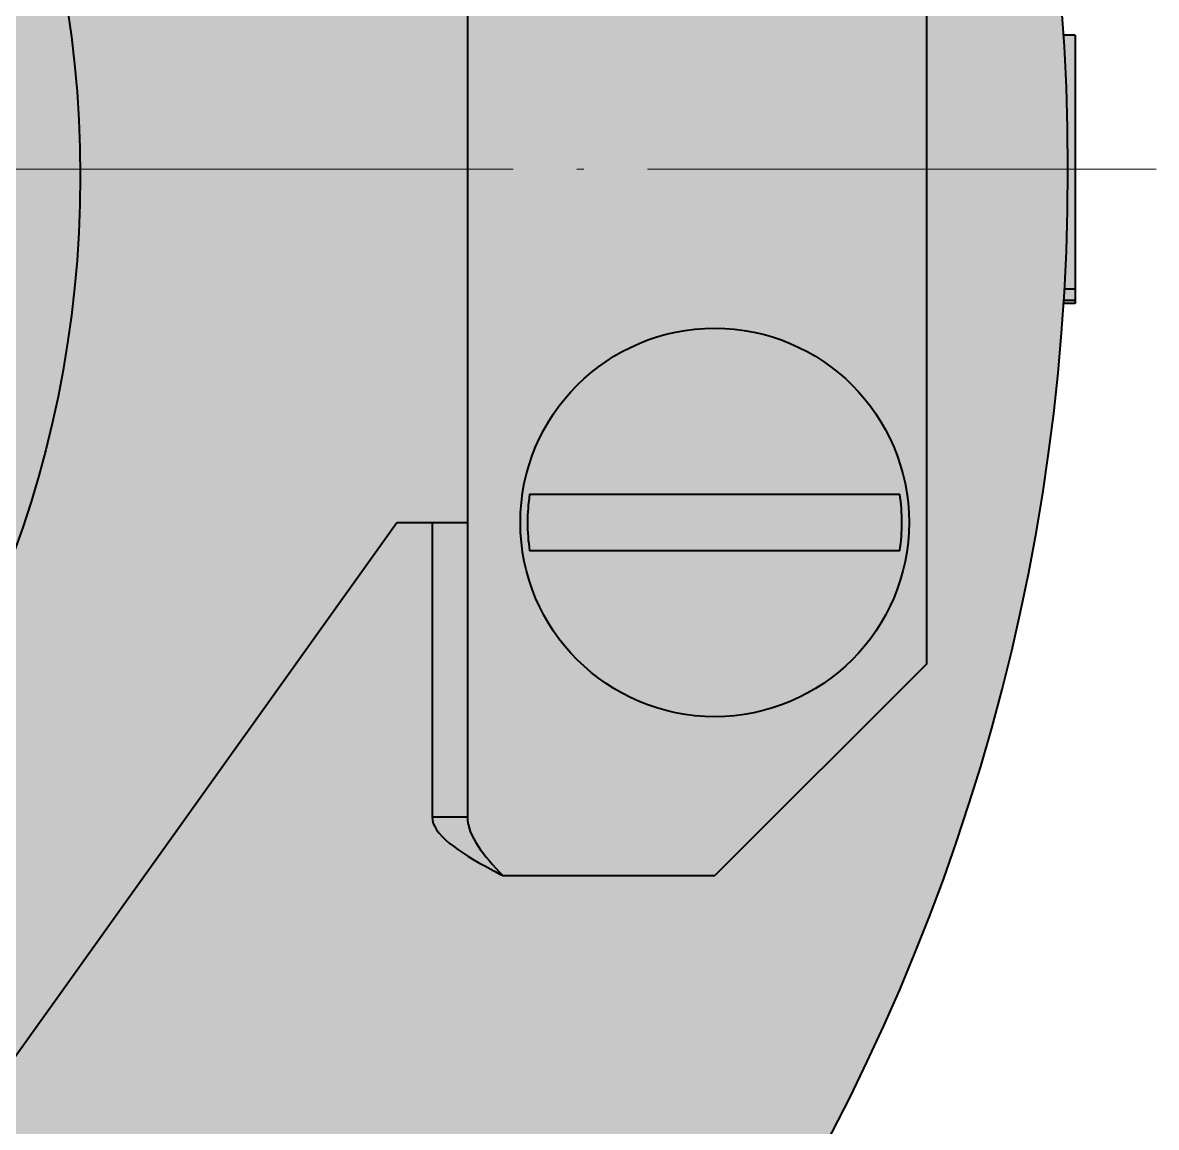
# Model space of a CAD drawing. Header units: millimetres. Extents: x -87 to 211, y 475 to 609.
# Drawn here: x -16.32 to -0.28, y 537.37 to 553.01 of the extents above; entities that cross this region are included whole.
import ezdxf

# ---------------------------------------------------------------- set-up
doc = ezdxf.new("R2010")
doc.units = ezdxf.units.MM
doc.linetypes.add('ACAD_ISO04W100', pattern=[30, 24, -3, 0, -3])
for name, color, linetype, lineweight in [('asys', 7, 'ACAD_ISO04W100', 20), ('konturas', 7, 'Continuous', 40), ('matmenys', 7, 'Continuous', 20)]:
    doc.layers.add(name, color=color, linetype=linetype, lineweight=lineweight)

msp = doc.modelspace()

# ---------------------------------------------------------------- hatches: boundary and pattern name
at = {"layer": 'matmenys', "true_color": 0xebecec}
h = msp.add_hatch(color=7, dxfattribs=at)
h.dxf.hatch_style = 1
edge = h.paths.add_edge_path()
edge.add_line((-21.02869407144366, 578.6912546634187), (-21.02869407144365, 578.4378764906578))
edge.add_spline(control_points=[(-21.02869407144365, 578.4378764906578), (-21.21440608116887, 577.9711313023089), (-21.4001180908941, 577.531609744553), (-21.58583010061933, 577.4523867496936), (-21.60845142422744, 577.4427367060234), (-21.63107274783553, 577.4378764906579), (-21.65369407144364, 577.4378764906579)], knot_values=[0, 0, 0, 0, 1.400235565046828, 1.400235565046828, 1.400235565046828, 1.570796326794901, 1.570796326794901, 1.570796326794901, 1.570796326794901], degree=3, periodic=0)
edge.add_line((-21.60113251877137, 577.4378764906579), (-25.1537855114054, 577.4378764906579))
edge.add_line((-25.1537855114054, 577.4378764906579), (-25.44560703888964, 576.1215546450829))
edge.add_line((-25.44560703888964, 576.1215546450829), (-11.02869407144388, 555.93787649066))
edge.add_line((-11.02869407144388, 555.93787649066), (-10.52869407144391, 555.93787649066))
edge.add_line((-10.52869407144391, 555.93787649066), (-10.52869407144401, 560.1746252275561))
edge.add_spline(control_points=[(-10.52869407144401, 560.1045431573264), (-10.52869407144401, 560.1347049221372), (-10.52383385607847, 560.164866686948), (-10.51418381240833, 560.1950284517588), (-10.43496081754897, 560.4426444647258), (-9.995439259792988, 560.6902604776927), (-9.528694071444107, 560.9378764906597)], knot_values=[0, 0, 0, 0, 0.1705607617481049, 0.1705607617481049, 0.1705607617481049, 1.570796326794894, 1.570796326794894, 1.570796326794894, 1.570796326794894], degree=3, periodic=0)
edge.add_line((-9.528694071444104, 560.9378764906597), (-6.52869407144432, 560.9378764906597))
edge.add_line((-6.52869407144432, 560.9378764906597), (-3.528694071444477, 557.93787649066))
edge.add_line((-3.528694071444477, 557.93787649066), (-3.528694071444313, 550.9378764906608))
edge.add_line((-3.528694071444313, 550.9378764906608), (-1.528694071439215, 550.9378764906608))
edge.add_arc((-31.02869407143993, 550.9378764906608), 29.50000000000071, 0, 70.18507185150129)
h.paths.add_polyline_path([(-25.44560703888964, 576.1215546450829), (-27.67388005540224, 566.070464601018, -0.3516652221701418), (-15.52869407144344, 550.9378764906608), (-10.02869407144385, 550.9378764906608), (-10.02869407144397, 555.93787649066), (-11.02869407144388, 555.93787649066)])
h.paths.add_polyline_path([(-31.02869407143993, 577.4378764906578), (-36.02869407144254, 577.4378764906577), (-36.02869407144254, 576.9378764906579), (-36.61178110399612, 576.1215546450829), (-34.38350808748307, 566.0704646010179, -0.0545956865737847), (-31.02869407143993, 566.4378764906589)])
h.paths.add_polyline_path([(-25.44560703888963, 576.1215546450829), (-26.02869407144327, 576.937876490658), (-26.02869407144328, 577.4378764906579), (-31.02869407143993, 577.4378764906578), (-31.02869407143993, 566.4378764906589, -0.05459568657369635), (-27.67388005540224, 566.070464601018)])
h = msp.add_hatch(color=7, dxfattribs=at)
h.dxf.hatch_style = 1
h.paths.add_polyline_path([(-10.02869407144405, 560.1045431573264), (-10.16531384381162, 560.1045431573264), (-10.52869407144401, 560.1045431573264), (-10.52869407144391, 555.93787649066), (-10.02869407144397, 555.93787649066)], flags=17)
edge = h.paths.add_edge_path(flags=17)
edge.add_spline(control_points=[(-10.02869407144405, 560.1045431573264), (-10.02869407144406, 560.3823209351042), (-9.790493459243237, 560.6600987128819), (-9.528694071444107, 560.9378764906597)], knot_values=[0, 0, 0, 0, 1.570796326794894, 1.570796326794894, 1.570796326794894, 1.570796326794894], degree=3, periodic=0)
edge.add_spline(control_points=[(-9.528694071444107, 560.9378764906597), (-9.995439259792988, 560.6902604776927), (-10.43496081754897, 560.4426444647258), (-10.51418381240833, 560.1950284517588), (-10.52383385607847, 560.164866686948), (-10.52869407144401, 560.1347049221372), (-10.52869407144401, 560.1045431573264)], knot_values=[0, 0, 0, 0, 1.400235565046789, 1.400235565046789, 1.400235565046789, 1.570796326794894, 1.570796326794894, 1.570796326794894, 1.570796326794894], degree=3, periodic=0)
edge.add_line((-10.52869407144401, 560.1045431573264), (-10.16531384381162, 560.1045431573264))
edge.add_line((-10.16531384381162, 560.1045431573264), (-10.02869407144405, 560.1045431573264))
edge = h.paths.add_edge_path()
edge.add_line((-21.02869407144366, 578.6912546634187), (-21.02869407144365, 578.4378764906578))
edge.add_spline(control_points=[(-21.02869407144365, 578.4378764906578), (-21.21440608116887, 577.9711313023089), (-21.4001180908941, 577.531609744553), (-21.58583010061933, 577.4523867496936), (-21.60845142422744, 577.4427367060234), (-21.63107274783553, 577.4378764906579), (-21.65369407144364, 577.4378764906579)], knot_values=[0, 0, 0, 0, 1.400235565046828, 1.400235565046828, 1.400235565046828, 1.570796326794901, 1.570796326794901, 1.570796326794901, 1.570796326794901], degree=3, periodic=0)
edge.add_line((-21.65369407144364, 577.4378764906579), (-25.1537855114054, 577.4378764906579))
edge.add_line((-25.1537855114054, 577.4378764906579), (-25.44560703888963, 576.1215546450829))
edge.add_line((-25.44560703888963, 576.1215546450829), (-11.02869407144388, 555.93787649066))
edge.add_line((-11.02869407144388, 555.93787649066), (-10.52869407144391, 555.93787649066))
edge.add_line((-10.52869407144391, 555.93787649066), (-10.52869407144401, 560.1045431573264))
edge.add_line((-10.52869407144401, 560.1045431573264), (-10.16531384381162, 560.1045431573264))
edge.add_line((-10.16531384381162, 560.1045431573264), (-10.02869407144405, 560.1045431573264))
edge.add_line((-10.02869407144405, 560.1045431573264), (-10.02869407144397, 555.93787649066))
edge.add_line((-10.02869407144397, 555.93787649066), (-10.02869407144385, 550.9378764906608))
edge.add_line((-10.02869407144385, 550.9378764906608), (-1.528694071439215, 550.9378764906608))
edge.add_arc((-31.02869407143993, 550.9378764906608), 29.50000000000071, 0, 70.18507185150129)
h.paths.add_polyline_path([(-3.778694071439404, 555.9378764906611, -1), (-9.278694071439404, 555.9378764906611, -1)], flags=0)
h.paths.add_polyline_path([(-9.278694071439404, 555.9378764906611, 1), (-3.778694071439404, 555.9378764906611, 1)], flags=16)
edge = h.paths.add_edge_path(flags=0)
edge.add_spline(control_points=[(-4.077730243759163, 556.3378764906612), (-4.065176284409176, 556.3378764906612), (-4.050395498350056, 556.3378764906612), (-4.027255195935084, 556.3378764906612), (-4.014780884855611, 556.3378764906612), (-3.997154451942691, 556.3378764906612), (-3.988856059001236, 556.3378764906612), (-3.980443954008933, 556.3378764906612), (-3.977733926701561, 556.3378764906612), (-3.976844619557809, 556.3378764906612)], knot_values=[0.04472706122263938, 0.04472706122263938, 0.04472706122263938, 0.04472706122263938, 0.04849324902763652, 0.04849324902763652, 0.05223309660200557, 0.05223309660200557, 0.05594378864329506, 0.05594378864329506, 0.05878821987305647, 0.05878821987305647, 0.05878821987305647, 0.05878821987305647], degree=3, periodic=0)
edge.add_spline(control_points=[(-3.976844619557809, 556.3378764906612), (-3.943686242587177, 556.3378764906612), (-3.909675749566063, 556.3378764906612)], knot_values=[0, 0, 0, 0.07616829917008106, 0.07616829917008106, 0.07616829917008106], weights=[1, 1.000082406149249, 1], degree=2, periodic=0)
edge.add_arc((-6.52869407143907, 555.9378764906611), 2.649388036944842, -8.683622491785684, 8.683622491788185, ccw=False)
edge.add_spline(control_points=[(-3.909675749566063, 555.5378764906611), (-3.943686242529452, 555.5378764906611), (-3.976844619557809, 555.5378764906611)], knot_values=[0, 0, 0, 0.07616829917008106, 0.07616829917008106, 0.07616829917008106], weights=[1, 1.000082406348888, 1], degree=2, periodic=0)
edge.add_spline(control_points=[(-3.976844619557809, 555.5378764906611), (-3.977733926701561, 555.5378764906611), (-3.980443954008933, 555.5378764906611), (-3.988856059001236, 555.5378764906611), (-3.997154451942691, 555.5378764906611), (-4.014780884855611, 555.5378764906611), (-4.027255195935084, 555.5378764906611), (-4.050395498350056, 555.5378764906611), (-4.065176284409176, 555.5378764906611), (-4.077730243759163, 555.5378764906611)], knot_values=[0.000843276801961204, 0.000843276801961204, 0.000843276801961204, 0.000843276801961204, 0.003687708031722612, 0.003687708031722612, 0.007398400073012109, 0.007398400073012109, 0.01113824764738111, 0.01113824764738111, 0.01490443545237826, 0.01490443545237826, 0.01490443545237826, 0.01490443545237826], degree=3, periodic=0)
edge.add_line((-4.077730243759164, 555.5378764906611), (-8.979657899119658, 555.5378764906611))
edge.add_spline(control_points=[(-8.979657899119658, 555.5378764906611), (-8.992211858469645, 555.5378764906611), (-9.006992644528765, 555.5378764906611), (-9.030132946943723, 555.5378764906611), (-9.04260725802321, 555.5378764906611), (-9.060233690936116, 555.5378764906611), (-9.068532083877585, 555.5378764906611), (-9.076944188869888, 555.5378764906611), (-9.07965421617726, 555.5378764906611), (-9.080543523321012, 555.5378764906611)], knot_values=[0.04472706122263936, 0.04472706122263936, 0.04472706122263936, 0.04472706122263936, 0.04849324902763651, 0.04849324902763651, 0.0522330966020055, 0.0522330966020055, 0.05594378864329499, 0.05594378864329499, 0.05878821987305641, 0.05878821987305641, 0.05878821987305641, 0.05878821987305641], degree=3, periodic=0)
edge.add_spline(control_points=[(-9.080543523321012, 555.5378764906611), (-9.113701900349355, 555.5378764906611), (-9.147712393312759, 555.5378764906611)], knot_values=[0, 0, 0, 0.07616829917008107, 0.07616829917008107, 0.07616829917008107], weights=[1, 1.000082406294117, 1], degree=2, periodic=0)
edge.add_arc((-6.528694071439749, 555.9378764906611), 2.649388036944843, 171.3163775082143, 188.6836224917857, ccw=False)
edge.add_spline(control_points=[(-9.147712393312759, 556.3378764906611), (-9.113701900320493, 556.3378764906611), (-9.080543523321012, 556.3378764906611)], knot_values=[0, 0, 0, 0.07616829917008106, 0.07616829917008106, 0.07616829917008106], weights=[1, 1.000082406197819, 1], degree=2, periodic=0)
edge.add_spline(control_points=[(-9.080543523321012, 556.3378764906611), (-9.07965421617726, 556.3378764906611), (-9.076944188869888, 556.3378764906611), (-9.068532083877585, 556.3378764906611), (-9.060233690936116, 556.3378764906611), (-9.04260725802321, 556.3378764906611), (-9.030132946943723, 556.3378764906611), (-9.006992644528765, 556.3378764906611), (-8.992211858469645, 556.3378764906611), (-8.979657899119658, 556.3378764906611)], knot_values=[0.0008432768019611961, 0.0008432768019611961, 0.0008432768019611961, 0.0008432768019611961, 0.003687708031722612, 0.003687708031722612, 0.007398400073012111, 0.007398400073012111, 0.01113824764738111, 0.01113824764738111, 0.01490443545237825, 0.01490443545237825, 0.01490443545237825, 0.01490443545237825], degree=3, periodic=0)
edge.add_line((-8.97965789911966, 556.3378764906611), (-4.077730243759177, 556.3378764906612))
edge = h.paths.add_edge_path(flags=0)
edge.add_spline(control_points=[(-3.909675749566063, 556.3378764906612), (-3.943686242587177, 556.3378764906612), (-3.976844619557809, 556.3378764906612)], knot_values=[0, 0, 0, 0.07616829917008106, 0.07616829917008106, 0.07616829917008106], weights=[1, 1.000082406149249, 1], degree=2, periodic=0)
edge.add_spline(control_points=[(-3.976844619557809, 556.3378764906612), (-3.977733926701561, 556.3378764906612), (-3.980443954008933, 556.3378764906612), (-3.988856059001236, 556.3378764906612), (-3.997154451942691, 556.3378764906612), (-4.014780884855611, 556.3378764906612), (-4.027255195935084, 556.3378764906612), (-4.050395498350056, 556.3378764906612), (-4.065176284409176, 556.3378764906612), (-4.077730243759163, 556.3378764906612)], knot_values=[0.04472706122263938, 0.04472706122263938, 0.04472706122263938, 0.04472706122263938, 0.04757149245240079, 0.04757149245240079, 0.05128218449369028, 0.05128218449369028, 0.05502203206805933, 0.05502203206805933, 0.05878821987305647, 0.05878821987305647, 0.05878821987305647, 0.05878821987305647], degree=3, periodic=0)
edge.add_line((-4.077730243759163, 556.3378764906612), (-8.97965789911966, 556.3378764906611))
edge.add_spline(control_points=[(-8.979657899119658, 556.3378764906611), (-8.992211858469645, 556.3378764906611), (-9.006992644528765, 556.3378764906611), (-9.030132946943723, 556.3378764906611), (-9.04260725802321, 556.3378764906611), (-9.060233690936116, 556.3378764906611), (-9.068532083877585, 556.3378764906611), (-9.076944188869888, 556.3378764906611), (-9.07965421617726, 556.3378764906611), (-9.080543523321012, 556.3378764906611)], knot_values=[0.0008432768019611975, 0.0008432768019611975, 0.0008432768019611975, 0.0008432768019611975, 0.004609464606958335, 0.004609464606958335, 0.00834931218132734, 0.00834931218132734, 0.01206000422261684, 0.01206000422261684, 0.01490443545237825, 0.01490443545237825, 0.01490443545237825, 0.01490443545237825], degree=3, periodic=0)
edge.add_spline(control_points=[(-9.080543523321012, 556.3378764906611), (-9.113701900320493, 556.3378764906611), (-9.147712393312759, 556.3378764906611)], knot_values=[0, 0, 0, 0.07616829917008106, 0.07616829917008106, 0.07616829917008106], weights=[1, 1.000082406197819, 1], degree=2, periodic=0)
edge.add_arc((-6.528694071439752, 555.9378764906611), 2.649388036944839, 171.3163775082143, 188.6836224917858)
edge.add_spline(control_points=[(-9.147712393312759, 555.5378764906611), (-9.113701900349355, 555.5378764906611), (-9.080543523321012, 555.5378764906611)], knot_values=[0, 0, 0, 0.07616829917008107, 0.07616829917008107, 0.07616829917008107], weights=[1, 1.000082406294117, 1], degree=2, periodic=0)
edge.add_spline(control_points=[(-9.080543523321012, 555.5378764906611), (-9.07965421617726, 555.5378764906611), (-9.076944188869888, 555.5378764906611), (-9.068532083877585, 555.5378764906611), (-9.060233690936116, 555.5378764906611), (-9.04260725802321, 555.5378764906611), (-9.030132946943723, 555.5378764906611), (-9.006992644528765, 555.5378764906611), (-8.992211858469645, 555.5378764906611), (-8.979657899119658, 555.5378764906611)], knot_values=[0.04472706122263936, 0.04472706122263936, 0.04472706122263936, 0.04472706122263936, 0.04757149245240078, 0.04757149245240078, 0.05128218449369027, 0.05128218449369027, 0.05502203206805927, 0.05502203206805927, 0.05878821987305641, 0.05878821987305641, 0.05878821987305641, 0.05878821987305641], degree=3, periodic=0)
edge.add_line((-8.979657899119658, 555.5378764906611), (-4.077730243759164, 555.5378764906611))
edge.add_spline(control_points=[(-4.077730243759163, 555.5378764906611), (-4.065176284409176, 555.5378764906611), (-4.050395498350056, 555.5378764906611), (-4.027255195935084, 555.5378764906611), (-4.014780884855611, 555.5378764906611), (-3.997154451942691, 555.5378764906611), (-3.988856059001236, 555.5378764906611), (-3.980443954008933, 555.5378764906611), (-3.977733926701561, 555.5378764906611), (-3.976844619557809, 555.5378764906611)], knot_values=[0.0008432768019612045, 0.0008432768019612045, 0.0008432768019612045, 0.0008432768019612045, 0.004609464606958352, 0.004609464606958352, 0.00834931218132735, 0.00834931218132735, 0.01206000422261685, 0.01206000422261685, 0.01490443545237826, 0.01490443545237826, 0.01490443545237826, 0.01490443545237826], degree=3, periodic=0)
edge.add_spline(control_points=[(-3.976844619557809, 555.5378764906611), (-3.943686242529452, 555.5378764906611), (-3.909675749566063, 555.5378764906611)], knot_values=[0, 0, 0, 0.07616829917008106, 0.07616829917008106, 0.07616829917008106], weights=[1, 1.000082406348888, 1], degree=2, periodic=0)
edge.add_arc((-6.52869407143907, 555.9378764906611), 2.649388036944842, 351.3163775082142, 368.6836224917882)
h = msp.add_hatch(color=7, dxfattribs=at)
h.dxf.hatch_style = 1
edge = h.paths.add_edge_path()
edge.add_arc((-31.0504797359146, 551.0361452726604), 15.69647475059248, 0, 360)
h = msp.add_hatch(color=7, dxfattribs=at)
h.dxf.hatch_style = 1
h.paths.add_polyline_path([(-1.428694071439949, 552.8378764906597), (-1.589944097977298, 552.8378764906597, -0.01611424258325406), (-1.528694071439219, 550.9378764906608), (-1.428694071440024, 550.9378764906608)])
h.paths.add_polyline_path([(-1.428694071440024, 550.9378764906608), (-1.528694071439215, 550.9378764906608, -0.01434301852289061), (-1.577224536361335, 549.2464444865944), (-1.428694071440091, 549.2464444865943)])
h.paths.add_polyline_path([(-1.428694071440091, 549.2464444865943), (-1.577224536361339, 549.2464444865944, -0.001419612627220314), (-1.587304017677898, 549.0792340553644), (-1.428694071440091, 549.0792340553644)])
h.paths.add_polyline_path([(-1.428694071440091, 549.0792340553644), (-1.587304017677901, 549.0792340553644, -0.0003512012673905438), (-1.589944097977423, 549.0378764906599), (-1.428694071440091, 549.0378764906599)])
h = msp.add_hatch(color=7, dxfattribs=at)
h.dxf.hatch_style = 1
edge = h.paths.add_edge_path()
edge.add_line((-51.02869407144076, 545.9378764906603), (-51.52869407144073, 545.9378764906603))
edge.add_line((-51.52869407144073, 545.9378764906603), (-51.52869407144065, 541.7283280574899))
edge.add_spline(control_points=[(-51.52869407144065, 541.7712098239941), (-51.52869407144065, 541.7410480591833), (-51.53355428680619, 541.7108862943725), (-51.54320433047633, 541.6807245295616), (-51.62242732533569, 541.4331085165948), (-52.06194888309167, 541.1854925036278), (-52.52869407144057, 540.9378764906609)], knot_values=[0, 0, 0, 0, 0.170560761748096, 0.170560761748096, 0.170560761748096, 1.570796326794894, 1.570796326794894, 1.570796326794894, 1.570796326794894], degree=3, periodic=0)
edge.add_line((-52.52869407144078, 540.9378764906608), (-55.52869407144035, 540.9378764906608))
edge.add_line((-55.52869407144035, 540.9378764906608), (-58.52869407144019, 543.9378764906605))
edge.add_line((-58.52869407144019, 543.9378764906605), (-58.52869407144034, 550.9378764906608))
edge.add_line((-58.52869407144034, 550.9378764906608), (-60.5286940714407, 550.9378764906608))
edge.add_arc((-31.02869407143992, 550.9378764906608), 29.50000000000079, 180, 250.1850718514915)
edge.add_line((-41.02869407144096, 523.1844983179044), (-41.02869407144097, 523.437876490662))
edge.add_spline(control_points=[(-41.02869407144097, 523.437876490662), (-40.84298206171574, 523.9046216790109), (-40.65727005199052, 524.344143236767), (-40.47155804226529, 524.4233662316262), (-40.44893671865719, 524.4330162752964), (-40.42631539504909, 524.4378764906619), (-40.40369407144098, 524.4378764906619)], knot_values=[0, 0, 0, 0, 1.400235565046828, 1.400235565046828, 1.400235565046828, 1.570796326794899, 1.570796326794899, 1.570796326794899, 1.570796326794899], degree=3, periodic=0)
edge.add_line((-40.43585539631879, 524.4378764906619), (-36.9036026314792, 524.4378764906619))
edge.add_line((-36.9036026314792, 524.4378764906619), (-36.61178110399492, 525.7541983362371))
edge.add_line((-36.61178110399492, 525.7541983362371), (-39.30426870389284, 529.5236809760939))
edge.add_arc((-41.27869407144015, 531.4378764906603), 2.750000000000055, 115.18798688404911, 315.88736869990146, ccw=False)
edge.add_line((-42.44906538493363, 533.9263963295509), (-51.02869407144076, 545.9378764906603))
h.paths.add_polyline_path([(-34.38350808748235, 535.8052883803022, -0.3516652221701673), (-46.52869407144119, 550.9378764906608), (-52.0286940714408, 550.9378764906608), (-52.0286940714407, 545.9378764906603), (-51.02869407144076, 545.9378764906603), (-42.44906538493363, 533.9263963295509), (-36.61178110399492, 525.7541983362371)])
h.paths.add_polyline_path([(-31.02869407143993, 535.4378764906612, -0.05459568657377278), (-34.38350808748234, 535.8052883803022), (-36.61178110399492, 525.7541983362371), (-36.02869407144137, 524.9378764906621), (-36.02869407144136, 524.4378764906619), (-31.02869407143993, 524.437876490662)])
h.paths.add_polyline_path([(-27.45094862854679, 535.8564396378332, -0.05829658237635849), (-31.02869407143993, 535.4378764906612), (-31.02869407143993, 524.437876490662), (-26.02869407144209, 524.4378764906621), (-26.0286940714421, 524.9378764906622), (-25.15194188896685, 526.1653295461276)])
h.paths.add_polyline_path([(-11.02869407144365, 545.9378764906608), (-10.02869407144374, 545.9378764906608), (-10.02869407144385, 550.9378764906608), (-15.52869407144344, 550.9378764906608, -0.3475252071307434), (-27.45094862854678, 535.8564396378332), (-25.15194188896685, 526.1653295461276)])
h = msp.add_hatch(color=7, dxfattribs=at)
h.dxf.hatch_style = 1
edge = h.paths.add_edge_path()
edge.add_line((-1.528694071439215, 550.9378764906608), (-3.528694071444312, 550.9378764906608))
edge.add_line((-3.528694071444312, 550.9378764906608), (-3.52869407144415, 543.9378764906611))
edge.add_line((-3.52869407144415, 543.9378764906611), (-6.52869407144388, 540.9378764906613))
edge.add_line((-6.52869407144388, 540.9378764906613), (-9.528694071443653, 540.9378764906613))
edge.add_spline(control_points=[(-9.528694071443653, 540.9378764906613), (-9.585547658693002, 540.9680382554722), (-9.642400445147189, 540.9982000202829), (-9.698429072118444, 541.0283617850937), (-10.15840166688075, 541.2759777980607), (-10.5286940714436, 541.5235938110276), (-10.5286940714436, 541.7712098239946)], knot_values=[0, 0, 0, 0, 0.1705607617480867, 0.1705607617480867, 0.1705607617480867, 1.570796326794894, 1.570796326794894, 1.570796326794894, 1.570796326794894], degree=3, periodic=0)
edge.add_line((-10.5286940714436, 541.7712098239946), (-10.52869407144371, 545.9378764906608))
edge.add_line((-10.52869407144371, 545.9378764906608), (-11.02869407144365, 545.9378764906608))
edge.add_line((-11.02869407144365, 545.9378764906608), (-19.60832275794926, 533.9263963295525))
edge.add_arc((-20.77869407143973, 531.4378764906605), 2.750000000000078, -135.8873686999674, 64.81201311601978, ccw=False)
edge.add_line((-22.75311943898924, 529.5236809760964), (-25.15194188896685, 526.1653295461276))
edge.add_line((-25.15194188896685, 526.1653295461276), (-24.74214092919627, 524.4378764906621))
edge.add_line((-24.74214092919627, 524.4378764906621), (-21.61955035623733, 524.4378764906621))
edge.add_spline(control_points=[(-21.65369407144244, 524.4378764906621), (-21.46798206171722, 524.4378764906621), (-21.28227005199197, 524.0675840860993), (-21.09655804226674, 523.607611491337), (-21.07393671865863, 523.5515828643657), (-21.05131539505052, 523.4947300779115), (-21.02869407144242, 523.4378764906622)], knot_values=[0, 0, 0, 0, 1.400235565046828, 1.400235565046828, 1.400235565046828, 1.570796326794899, 1.570796326794899, 1.570796326794899, 1.570796326794899], degree=3, periodic=0)
edge.add_line((-21.02869407144242, 523.4378764906622), (-21.02869407144241, 523.1844983179033))
edge.add_arc((-31.02869407143992, 550.9378764906608), 29.50000000000071, 289.8149281485012, 360)
h = msp.add_hatch(color=7, dxfattribs=at)
h.dxf.hatch_style = 1
h.paths.add_polyline_path([(-9.278694071439418, 545.937876490661, 1), (-3.778694071439418, 545.937876490661, 1)], flags=0)
edge = h.paths.add_edge_path(flags=0)
edge.add_spline(control_points=[(-4.077730243759177, 546.337876490661), (-4.065176284409176, 546.337876490661), (-4.050395498350071, 546.337876490661), (-4.027255195935098, 546.337876490661), (-4.014780884855611, 546.337876490661), (-3.997154451942706, 546.337876490661), (-3.98885605900125, 546.337876490661), (-3.980443954008948, 546.337876490661), (-3.977733926701575, 546.337876490661), (-3.976844619557824, 546.337876490661)], knot_values=[0.04472706122263938, 0.04472706122263938, 0.04472706122263938, 0.04472706122263938, 0.04849324902763652, 0.04849324902763652, 0.05223309660200557, 0.05223309660200557, 0.05594378864329506, 0.05594378864329506, 0.05878821987305647, 0.05878821987305647, 0.05878821987305647, 0.05878821987305647], degree=3, periodic=0)
edge.add_spline(control_points=[(-3.976844619557824, 546.337876490661), (-3.943686242587191, 546.337876490661), (-3.909675749566077, 546.337876490661)], knot_values=[0, 0, 0, 0.07616829917008106, 0.07616829917008106, 0.07616829917008106], weights=[1, 1.000082406149249, 1], degree=2, periodic=0)
edge.add_arc((-6.52869407143907, 545.937876490661), 2.649388036944842, -8.683622491788185, 8.683622491785798, ccw=False)
edge.add_spline(control_points=[(-3.909675749566077, 545.5378764906609), (-3.943686242529466, 545.5378764906609), (-3.976844619557824, 545.5378764906609)], knot_values=[0, 0, 0, 0.07616829917008106, 0.07616829917008106, 0.07616829917008106], weights=[1, 1.000082406348888, 1], degree=2, periodic=0)
edge.add_spline(control_points=[(-3.976844619557824, 545.5378764906609), (-3.977733926701575, 545.5378764906609), (-3.980443954008948, 545.5378764906609), (-3.98885605900125, 545.5378764906609), (-3.997154451942706, 545.5378764906609), (-4.014780884855611, 545.5378764906609), (-4.027255195935098, 545.5378764906609), (-4.050395498350071, 545.5378764906609), (-4.065176284409176, 545.5378764906609), (-4.077730243759177, 545.5378764906609)], knot_values=[0.000843276801961204, 0.000843276801961204, 0.000843276801961204, 0.000843276801961204, 0.003687708031722612, 0.003687708031722612, 0.007398400073012109, 0.007398400073012109, 0.01113824764738111, 0.01113824764738111, 0.01490443545237826, 0.01490443545237826, 0.01490443545237826, 0.01490443545237826], degree=3, periodic=0)
edge.add_line((-4.077730243759178, 545.5378764906609), (-8.979657899119658, 545.5378764906609))
edge.add_spline(control_points=[(-8.979657899119658, 545.5378764906609), (-8.992211858469659, 545.5378764906609), (-9.00699264452878, 545.5378764906609), (-9.030132946943738, 545.5378764906609), (-9.042607258023224, 545.5378764906609), (-9.06023369093613, 545.5378764906609), (-9.068532083877585, 545.5378764906609), (-9.076944188869888, 545.5378764906609), (-9.07965421617726, 545.5378764906609), (-9.080543523321012, 545.5378764906609)], knot_values=[0.04472706122263936, 0.04472706122263936, 0.04472706122263936, 0.04472706122263936, 0.04849324902763651, 0.04849324902763651, 0.0522330966020055, 0.0522330966020055, 0.05594378864329499, 0.05594378864329499, 0.05878821987305641, 0.05878821987305641, 0.05878821987305641, 0.05878821987305641], degree=3, periodic=0)
edge.add_spline(control_points=[(-9.080543523321012, 545.5378764906609), (-9.113701900349369, 545.5378764906609), (-9.147712393312773, 545.5378764906609)], knot_values=[0, 0, 0, 0.07616829917008107, 0.07616829917008107, 0.07616829917008107], weights=[1, 1.000082406294117, 1], degree=2, periodic=0)
edge.add_arc((-6.52869407143975, 545.937876490661), 2.649388036944842, 171.3163775082168, 188.6836224917882, ccw=False)
edge.add_spline(control_points=[(-9.147712393312773, 546.3378764906608), (-9.113701900320507, 546.3378764906608), (-9.080543523321012, 546.3378764906608)], knot_values=[0, 0, 0, 0.07616829917008106, 0.07616829917008106, 0.07616829917008106], weights=[1, 1.000082406197819, 1], degree=2, periodic=0)
edge.add_spline(control_points=[(-9.080543523321012, 546.3378764906608), (-9.07965421617726, 546.3378764906608), (-9.076944188869888, 546.3378764906608), (-9.068532083877585, 546.3378764906608), (-9.06023369093613, 546.3378764906608), (-9.042607258023224, 546.3378764906608), (-9.030132946943738, 546.3378764906608), (-9.00699264452878, 546.3378764906608), (-8.992211858469659, 546.3378764906608), (-8.979657899119658, 546.3378764906608)], knot_values=[0.0008432768019611961, 0.0008432768019611961, 0.0008432768019611961, 0.0008432768019611961, 0.003687708031722612, 0.003687708031722612, 0.007398400073012111, 0.007398400073012111, 0.01113824764738111, 0.01113824764738111, 0.01490443545237825, 0.01490443545237825, 0.01490443545237825, 0.01490443545237825], degree=3, periodic=0)
edge.add_line((-8.97965789911966, 546.3378764906608), (-4.077730243759177, 546.337876490661))
edge = h.paths.add_edge_path()
edge.add_line((-3.528694071444313, 550.9378764906608), (-10.02869407144385, 550.9378764906608))
edge.add_line((-10.02869407144385, 550.9378764906608), (-10.02869407144374, 545.9378764906608))
edge.add_line((-10.02869407144374, 545.9378764906608), (-10.02869407144364, 541.7712098239946))
edge.add_spline(control_points=[(-10.02869407144364, 541.7712098239946), (-10.02869407144364, 541.4934320462168), (-9.790493459242782, 541.215654268439), (-9.528694071443653, 540.9378764906613)], knot_values=[0, 0, 0, 0, 1.570796326794894, 1.570796326794894, 1.570796326794894, 1.570796326794894], degree=3, periodic=0)
edge.add_line((-9.528694071443653, 540.9378764906613), (-6.52869407144388, 540.9378764906613))
edge.add_line((-6.52869407144388, 540.9378764906613), (-3.52869407144415, 543.9378764906611))
edge.add_line((-3.52869407144415, 543.9378764906611), (-3.528694071444313, 550.9378764906608))
h.paths.add_polyline_path([(-3.778694071439418, 545.937876490661, -1), (-9.278694071439418, 545.937876490661, -1)], flags=16)
h = msp.add_hatch(color=7, dxfattribs=at)
h.dxf.hatch_style = 1
h.paths.add_polyline_path([(-3.778694071439418, 545.937876490661, 1), (-9.278694071439418, 545.937876490661, 1)])
edge = h.paths.add_edge_path(flags=16)
edge.add_spline(control_points=[(-8.979657899119658, 545.5378764906609), (-8.992211858469659, 545.5378764906609), (-9.00699264452878, 545.5378764906609), (-9.030132946943738, 545.5378764906609), (-9.042607258023224, 545.5378764906609), (-9.06023369093613, 545.5378764906609), (-9.068532083877585, 545.5378764906609), (-9.076944188869888, 545.5378764906609), (-9.07965421617726, 545.5378764906609), (-9.080543523321012, 545.5378764906609)], knot_values=[0.04472706122263936, 0.04472706122263936, 0.04472706122263936, 0.04472706122263936, 0.04849324902763651, 0.04849324902763651, 0.0522330966020055, 0.0522330966020055, 0.05594378864329499, 0.05594378864329499, 0.05878821987305641, 0.05878821987305641, 0.05878821987305641, 0.05878821987305641], degree=3, periodic=0)
edge.add_spline(control_points=[(-9.080543523321012, 545.5378764906609), (-9.113701900349369, 545.5378764906609), (-9.147712393312773, 545.5378764906609)], knot_values=[0, 0, 0, 0.07616829917008107, 0.07616829917008107, 0.07616829917008107], weights=[1, 1.000082406294117, 1], degree=2, periodic=0)
edge.add_arc((-6.52869407143975, 545.937876490661), 2.649388036944842, 171.3163775082168, 188.6836224917882, ccw=False)
edge.add_spline(control_points=[(-9.147712393312773, 546.3378764906608), (-9.113701900320507, 546.3378764906608), (-9.080543523321012, 546.3378764906608)], knot_values=[0, 0, 0, 0.07616829917008106, 0.07616829917008106, 0.07616829917008106], weights=[1, 1.000082406197819, 1], degree=2, periodic=0)
edge.add_spline(control_points=[(-9.080543523321012, 546.3378764906608), (-9.07965421617726, 546.3378764906608), (-9.076944188869888, 546.3378764906608), (-9.068532083877585, 546.3378764906608), (-9.06023369093613, 546.3378764906608), (-9.042607258023224, 546.3378764906608), (-9.030132946943738, 546.3378764906608), (-9.00699264452878, 546.3378764906608), (-8.992211858469659, 546.3378764906608), (-8.979657899119658, 546.3378764906608)], knot_values=[0.0008432768019611961, 0.0008432768019611961, 0.0008432768019611961, 0.0008432768019611961, 0.003687708031722612, 0.003687708031722612, 0.007398400073012111, 0.007398400073012111, 0.01113824764738111, 0.01113824764738111, 0.01490443545237825, 0.01490443545237825, 0.01490443545237825, 0.01490443545237825], degree=3, periodic=0)
edge.add_line((-8.97965789911966, 546.3378764906608), (-4.077730243759177, 546.337876490661))
edge.add_spline(control_points=[(-4.077730243759177, 546.337876490661), (-4.065176284409176, 546.337876490661), (-4.050395498350071, 546.337876490661), (-4.027255195935098, 546.337876490661), (-4.014780884855611, 546.337876490661), (-3.997154451942706, 546.337876490661), (-3.98885605900125, 546.337876490661), (-3.980443954008948, 546.337876490661), (-3.977733926701575, 546.337876490661), (-3.976844619557824, 546.337876490661)], knot_values=[0.04472706122263938, 0.04472706122263938, 0.04472706122263938, 0.04472706122263938, 0.04849324902763652, 0.04849324902763652, 0.05223309660200557, 0.05223309660200557, 0.05594378864329506, 0.05594378864329506, 0.05878821987305647, 0.05878821987305647, 0.05878821987305647, 0.05878821987305647], degree=3, periodic=0)
edge.add_spline(control_points=[(-3.976844619557824, 546.337876490661), (-3.943686242587191, 546.337876490661), (-3.909675749566077, 546.337876490661)], knot_values=[0, 0, 0, 0.07616829917008106, 0.07616829917008106, 0.07616829917008106], weights=[1, 1.000082406149249, 1], degree=2, periodic=0)
edge.add_arc((-6.52869407143907, 545.937876490661), 2.649388036944842, -8.683622491788185, 8.683622491785798, ccw=False)
edge.add_spline(control_points=[(-3.909675749566077, 545.5378764906609), (-3.943686242529466, 545.5378764906609), (-3.976844619557824, 545.5378764906609)], knot_values=[0, 0, 0, 0.07616829917008106, 0.07616829917008106, 0.07616829917008106], weights=[1, 1.000082406348888, 1], degree=2, periodic=0)
edge.add_spline(control_points=[(-3.976844619557824, 545.5378764906609), (-3.977733926701575, 545.5378764906609), (-3.980443954008948, 545.5378764906609), (-3.98885605900125, 545.5378764906609), (-3.997154451942706, 545.5378764906609), (-4.014780884855611, 545.5378764906609), (-4.027255195935098, 545.5378764906609), (-4.050395498350071, 545.5378764906609), (-4.065176284409176, 545.5378764906609), (-4.077730243759177, 545.5378764906609)], knot_values=[0.000843276801961204, 0.000843276801961204, 0.000843276801961204, 0.000843276801961204, 0.003687708031722612, 0.003687708031722612, 0.007398400073012109, 0.007398400073012109, 0.01113824764738111, 0.01113824764738111, 0.01490443545237826, 0.01490443545237826, 0.01490443545237826, 0.01490443545237826], degree=3, periodic=0)
edge.add_line((-4.077730243759178, 545.5378764906609), (-8.979657899119658, 545.5378764906609))
h = msp.add_hatch(color=7, dxfattribs=at)
h.dxf.hatch_style = 1
edge = h.paths.add_edge_path()
edge.add_spline(control_points=[(-3.909675749566077, 546.337876490661), (-3.943686242587191, 546.337876490661), (-3.976844619557824, 546.337876490661)], knot_values=[0, 0, 0, 0.07616829917008106, 0.07616829917008106, 0.07616829917008106], weights=[1, 1.000082406149249, 1], degree=2, periodic=0)
edge.add_spline(control_points=[(-3.976844619557824, 546.337876490661), (-3.977733926701575, 546.337876490661), (-3.980443954008948, 546.337876490661), (-3.98885605900125, 546.337876490661), (-3.997154451942706, 546.337876490661), (-4.014780884855611, 546.337876490661), (-4.027255195935098, 546.337876490661), (-4.050395498350071, 546.337876490661), (-4.065176284409176, 546.337876490661), (-4.077730243759177, 546.337876490661)], knot_values=[0.04472706122263938, 0.04472706122263938, 0.04472706122263938, 0.04472706122263938, 0.04757149245240079, 0.04757149245240079, 0.05128218449369028, 0.05128218449369028, 0.05502203206805933, 0.05502203206805933, 0.05878821987305647, 0.05878821987305647, 0.05878821987305647, 0.05878821987305647], degree=3, periodic=0)
edge.add_line((-4.077730243759177, 546.337876490661), (-8.979657899119658, 546.3378764906608))
edge.add_spline(control_points=[(-8.979657899119658, 546.3378764906608), (-8.992211858469659, 546.3378764906608), (-9.00699264452878, 546.3378764906608), (-9.030132946943738, 546.3378764906608), (-9.042607258023224, 546.3378764906608), (-9.06023369093613, 546.3378764906608), (-9.068532083877585, 546.3378764906608), (-9.076944188869888, 546.3378764906608), (-9.07965421617726, 546.3378764906608), (-9.080543523321012, 546.3378764906608)], knot_values=[0.0008432768019611975, 0.0008432768019611975, 0.0008432768019611975, 0.0008432768019611975, 0.004609464606958335, 0.004609464606958335, 0.00834931218132734, 0.00834931218132734, 0.01206000422261684, 0.01206000422261684, 0.01490443545237825, 0.01490443545237825, 0.01490443545237825, 0.01490443545237825], degree=3, periodic=0)
edge.add_spline(control_points=[(-9.080543523321012, 546.3378764906608), (-9.113701900320507, 546.3378764906608), (-9.147712393312773, 546.3378764906608)], knot_values=[0, 0, 0, 0.07616829917008106, 0.07616829917008106, 0.07616829917008106], weights=[1, 1.000082406197819, 1], degree=2, periodic=0)
edge.add_arc((-6.528694071439749, 545.937876490661), 2.649388036944843, 171.3163775082168, 188.6836224917882)
edge.add_spline(control_points=[(-9.147712393312773, 545.5378764906609), (-9.113701900349369, 545.5378764906609), (-9.080543523321012, 545.5378764906609)], knot_values=[0, 0, 0, 0.07616829917008107, 0.07616829917008107, 0.07616829917008107], weights=[1, 1.000082406294117, 1], degree=2, periodic=0)
edge.add_spline(control_points=[(-9.080543523321012, 545.5378764906609), (-9.07965421617726, 545.5378764906609), (-9.076944188869888, 545.5378764906609), (-9.068532083877585, 545.5378764906609), (-9.06023369093613, 545.5378764906609), (-9.042607258023224, 545.5378764906609), (-9.030132946943738, 545.5378764906609), (-9.00699264452878, 545.5378764906609), (-8.992211858469659, 545.5378764906609), (-8.979657899119658, 545.5378764906609)], knot_values=[0.04472706122263936, 0.04472706122263936, 0.04472706122263936, 0.04472706122263936, 0.04757149245240078, 0.04757149245240078, 0.05128218449369027, 0.05128218449369027, 0.05502203206805927, 0.05502203206805927, 0.05878821987305641, 0.05878821987305641, 0.05878821987305641, 0.05878821987305641], degree=3, periodic=0)
edge.add_line((-8.979657899119658, 545.5378764906609), (-4.077730243759177, 545.5378764906609))
edge.add_spline(control_points=[(-4.077730243759177, 545.5378764906609), (-4.065176284409176, 545.5378764906609), (-4.050395498350071, 545.5378764906609), (-4.027255195935098, 545.5378764906609), (-4.014780884855611, 545.5378764906609), (-3.997154451942706, 545.5378764906609), (-3.98885605900125, 545.5378764906609), (-3.980443954008948, 545.5378764906609), (-3.977733926701575, 545.5378764906609), (-3.976844619557824, 545.5378764906609)], knot_values=[0.0008432768019612045, 0.0008432768019612045, 0.0008432768019612045, 0.0008432768019612045, 0.004609464606958352, 0.004609464606958352, 0.00834931218132735, 0.00834931218132735, 0.01206000422261685, 0.01206000422261685, 0.01490443545237826, 0.01490443545237826, 0.01490443545237826, 0.01490443545237826], degree=3, periodic=0)
edge.add_spline(control_points=[(-3.976844619557824, 545.5378764906609), (-3.943686242529466, 545.5378764906609), (-3.909675749566077, 545.5378764906609)], knot_values=[0, 0, 0, 0.07616829917008106, 0.07616829917008106, 0.07616829917008106], weights=[1, 1.000082406348888, 1], degree=2, periodic=0)
edge.add_arc((-6.52869407143907, 545.937876490661), 2.649388036944842, 351.3163775082118, 368.6836224917857)
h = msp.add_hatch(color=7, dxfattribs=at)
h.dxf.hatch_style = 1
h.paths.add_polyline_path([(-10.02869407144374, 545.9378764906608), (-10.52869407144371, 545.9378764906608), (-10.5286940714436, 541.7712098239946), (-10.16531384381121, 541.7712098239946), (-10.02869407144364, 541.7712098239946)])
h = msp.add_hatch(color=7, dxfattribs=at)
h.dxf.hatch_style = 1
edge = h.paths.add_edge_path()
edge.add_spline(control_points=[(-9.528694071443653, 540.9378764906613), (-9.790493459242782, 541.215654268439), (-10.02869407144364, 541.4934320462168), (-10.02869407144364, 541.7712098239946)], knot_values=[0, 0, 0, 0, 1.570796326794894, 1.570796326794894, 1.570796326794894, 1.570796326794894], degree=3, periodic=0)
edge.add_line((-10.02869407144364, 541.7712098239946), (-10.16531384381121, 541.7712098239946))
edge.add_line((-10.16531384381121, 541.7712098239946), (-10.5286940714436, 541.7712098239946))
edge.add_spline(control_points=[(-10.5286940714436, 541.7712098239946), (-10.5286940714436, 541.5235938110276), (-10.15840166688075, 541.2759777980607), (-9.698429072118444, 541.0283617850937), (-9.642400445147189, 540.9982000202829), (-9.585547658693002, 540.9680382554722), (-9.528694071443653, 540.9378764906613)], knot_values=[0, 0, 0, 0, 1.400235565046808, 1.400235565046808, 1.400235565046808, 1.570796326794894, 1.570796326794894, 1.570796326794894, 1.570796326794894], degree=3, periodic=0)

# ---------------------------------------------------------------- linework, layer by layer
at = {"layer": 'asys', "ltscale": 0.3}
msp.add_line((-0.278694071439304, 550.9378764906608), (-61.77869407144055, 550.9378764906608), dxfattribs=at)
at = {"layer": 'konturas'}
for p, q in [((-3.52869407144415, 543.9378764906611), (-3.528694071444477, 557.93787649066)), ((-10.02869407144397, 555.93787649066), (-10.02869407144374, 545.9378764906608)), ((-1.428694071439949, 552.8378764906597), (-1.589944097978005, 552.8378764906597)), ((-1.428694071439949, 552.8378764906597), (-1.428694071440091, 549.2464444865943)), ((-1.577224536362053, 549.2464444865944), (-1.428694071440091, 549.2464444865943)), ((-1.428694071440091, 549.2464444865943), (-1.428694071440091, 549.0792340553644)), ((-1.428694071440091, 549.0378764906599), (-1.589944097978147, 549.0378764906599)), ((-1.428694071440091, 549.0792340553644), (-1.587304017678605, 549.0792340553644)), ((-1.428694071440091, 549.0792340553644), (-1.428694071440091, 549.0378764906599)), ((-8.979657899119658, 546.3378764906608), (-4.077730243759177, 546.337876490661)), ((-26.0286940714421, 524.9378764906622), (-11.02869407144365, 545.9378764906608)), ((-11.02869407144365, 545.9378764906608), (-10.02869407144374, 545.9378764906608)), ((-10.52869407144371, 545.9378764906608), (-10.5286940714436, 541.7712098239946)), ((-10.02869407144374, 545.9378764906608), (-10.02869407144364, 541.7712098239946)), ((-4.077730243759177, 545.5378764906609), (-8.979657899119658, 545.5378764906609)), ((-3.52869407144415, 543.9378764906611), (-6.52869407144388, 540.9378764906613)), ((-10.5286940714436, 541.7712098239946), (-10.16531384381121, 541.7712098239946)), ((-10.16531384381121, 541.7712098239946), (-10.02869407144364, 541.7712098239946)), ((-9.528694071443667, 540.9378764906613), (-6.52869407144388, 540.9378764906613))]:
    msp.add_line(p, q, dxfattribs=at)
for centre, radius in [((-31.00690840697005, 550.8396077086597), 15.5), ((-6.528694071439418, 545.937876490661), 2.75)]:
    msp.add_circle(centre, radius, dxfattribs=at)
for centre, radius, start, end in [((-31.02869407143993, 550.9378764906608), 29.50000000000074, 289.8149281485018, 70.18507185149743), ((-6.528694071439404, 545.937876490661), 2.649388036945192, 171.3163775082143, 188.6836224917857), ((-6.528694071439404, 545.937876490661), 2.64938803694518, 351.3163775082142, 8.683622491785746)]:
    msp.add_arc(centre, radius, start, end, dxfattribs=at)
for points, weights in [([(-9.147712393312773, 546.3378764906608), (-9.113701900320507, 546.3378764906608), (-9.080543523321012, 546.3378764906608)], [1, 1.000082406197819, 1]), ([(-3.976844619557824, 546.337876490661), (-3.943686242587191, 546.337876490661), (-3.909675749566077, 546.337876490661)], [1, 1.000082406149249, 1]), ([(-9.080543523321012, 545.5378764906609), (-9.113701900349369, 545.5378764906609), (-9.147712393312773, 545.5378764906609)], [1, 1.000082406294117, 1]), ([(-3.909675749566077, 545.5378764906609), (-3.943686242529466, 545.5378764906609), (-3.976844619557824, 545.5378764906609)], [1, 1.000082406348888, 1])]:
    msp.add_rational_spline(points, weights, degree=2, dxfattribs=at)
for points, knots in [([(-9.080543523321012, 546.3378764906608), (-9.07965421617726, 546.3378764906608), (-9.076944188869888, 546.3378764906608), (-9.068532083877585, 546.3378764906608), (-9.06023369093613, 546.3378764906608), (-9.042607258023224, 546.3378764906608), (-9.030132946943738, 546.3378764906608), (-9.00699264452878, 546.3378764906608), (-8.992211858469659, 546.3378764906608), (-8.979657899119658, 546.3378764906608)], [0.0008432768019611961, 0.0008432768019611961, 0.0008432768019611961, 0.0008432768019611961, 0.003687708031722612, 0.003687708031722612, 0.007398400073012111, 0.007398400073012111, 0.01113824764738111, 0.01113824764738111, 0.01490443545237825, 0.01490443545237825, 0.01490443545237825, 0.01490443545237825]), ([(-4.077730243759177, 546.337876490661), (-4.065176284409176, 546.337876490661), (-4.050395498350071, 546.337876490661), (-4.027255195935098, 546.337876490661), (-4.014780884855611, 546.337876490661), (-3.997154451942706, 546.337876490661), (-3.98885605900125, 546.337876490661), (-3.980443954008948, 546.337876490661), (-3.977733926701575, 546.337876490661), (-3.976844619557824, 546.337876490661)], [0.04472706122263938, 0.04472706122263938, 0.04472706122263938, 0.04472706122263938, 0.04849324902763652, 0.04849324902763652, 0.05223309660200557, 0.05223309660200557, 0.05594378864329506, 0.05594378864329506, 0.05878821987305647, 0.05878821987305647, 0.05878821987305647, 0.05878821987305647]), ([(-8.979657899119658, 545.5378764906609), (-8.992211858469659, 545.5378764906609), (-9.00699264452878, 545.5378764906609), (-9.030132946943738, 545.5378764906609), (-9.042607258023224, 545.5378764906609), (-9.06023369093613, 545.5378764906609), (-9.068532083877585, 545.5378764906609), (-9.076944188869888, 545.5378764906609), (-9.07965421617726, 545.5378764906609), (-9.080543523321012, 545.5378764906609)], [0.04472706122263936, 0.04472706122263936, 0.04472706122263936, 0.04472706122263936, 0.04849324902763651, 0.04849324902763651, 0.0522330966020055, 0.0522330966020055, 0.05594378864329499, 0.05594378864329499, 0.05878821987305641, 0.05878821987305641, 0.05878821987305641, 0.05878821987305641]), ([(-3.976844619557824, 545.5378764906609), (-3.977733926701575, 545.5378764906609), (-3.980443954008948, 545.5378764906609), (-3.98885605900125, 545.5378764906609), (-3.997154451942706, 545.5378764906609), (-4.014780884855611, 545.5378764906609), (-4.027255195935098, 545.5378764906609), (-4.050395498350071, 545.5378764906609), (-4.065176284409176, 545.5378764906609), (-4.077730243759177, 545.5378764906609)], [0.000843276801961204, 0.000843276801961204, 0.000843276801961204, 0.000843276801961204, 0.003687708031722612, 0.003687708031722612, 0.007398400073012109, 0.007398400073012109, 0.01113824764738111, 0.01113824764738111, 0.01490443545237826, 0.01490443545237826, 0.01490443545237826, 0.01490443545237826]), ([(-10.5286940714436, 541.7712098239946), (-10.5286940714436, 541.5235938110276), (-10.15840166688075, 541.2759777980607), (-9.698429072118444, 541.0283617850937), (-9.642400445147189, 540.9982000202829), (-9.585547658693002, 540.9680382554722), (-9.528694071443653, 540.9378764906613)], [0, 0, 0, 0, 1.400235565046808, 1.400235565046808, 1.400235565046808, 1.570796326794894, 1.570796326794894, 1.570796326794894, 1.570796326794894])]:
    msp.add_open_spline(points, degree=3, knots=knots, dxfattribs=at)
msp.add_open_spline([(-10.02869407144364, 541.7712098239946), (-10.02869407144364, 541.4934320462168), (-9.790493459242782, 541.215654268439), (-9.528694071443653, 540.9378764906613)], degree=3, dxfattribs=at)

doc.saveas('drawing.dxf')
